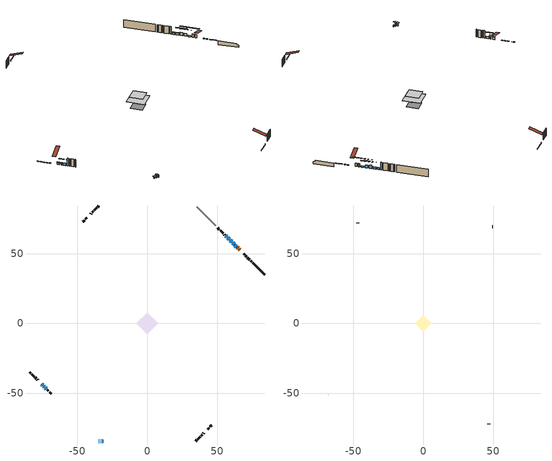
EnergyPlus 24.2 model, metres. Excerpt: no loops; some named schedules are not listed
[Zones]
conditioned space
 floor outside (Floor2 construction): -1.45,0 0,1.45 1.45,0 0,-1.45 z0.77
 floor othersidecoefficients (Floor1 construction): -2.02,0 0,2.02 2.02,0 0,-2.02 z0.77
 floor adiabatic (AdiabaticFloorConstruction): -7.77,0 0,7.77 7.77,0 0,-7.77 z3.21
 floor foundation (Slab1 construction): -5.01,0 0,5.01 5.01,0 0,-5.01 z-1.62
 wall outside (RimJoist1 construction): 34.83,-84.09 35.56,-83.37 / -84.09,-34.83 -83.37,-35.56 / -34.83,84.09 -35.56,83.37 / 74.82,44.11 74.09,44.83 z0.77:1.07
 wall outside (RimJoist2 construction): 36.22,-82.71 37.96,-80.97 / -82.71,-36.22 -80.97,-37.96 / -36.22,82.71 -37.96,80.97 / 73.43,45.49 71.69,47.23 z0.77:1.07
 wall outside (RimJoist4 construction): 38.61,-80.31 39.38,-79.54 / -80.31,-38.61 -79.54,-39.38 / -38.61,80.31 -39.38,79.54 / 71.04,47.89 70.27,48.66 z0.77:1.07
 wall outside (RimJoist5 construction): 40.04,-78.89 40.61,-78.32 / -78.89,-40.04 -78.32,-40.61 / -40.04,78.89 -40.61,78.32 / 69.61,49.32 69.04,49.89 z0.77:1.07
 wall outside (AdiabaticWallConstruction 1): 65.01,53.91 64.49,54.44 z0.77:2.8
 wall outside (AdiabaticWallConstruction): -34.83,-84.09 -34.22,-84.09 z0.77:1.74; -75.53,-43.4 -74.66,-44.26 / -72.97,-45.95 -72.11,-46.82 z0.77:2.12; 63.83,55.09 62.75,56.17 z0.77:1.53; -33.3,-84.09 -32.96,-84.09 z0.77:2.68; -32.04,-84.09 -31.67,-84.09 z0.77:1.99; 62.1,56.83 61.02,57.91 z0.77:2.42; 60.36,58.56 59.28,59.64 z0.77:2.8; -74.01,-44.92 -73.63,-45.3 z0.77:1.81; 58.63,60.3 57.55,61.38 z0.77:1.94; 56.89,62.03 56.28,62.64 z0.77:1.84
 wall outside (Wall1 construction): 43.4,-75.52 43.89,-75.04 / -71.45,-47.47 -70.97,-47.96 / -43.4,75.52 -43.89,75.04 / 55.63,63.3 55.14,63.78 z0.77:5.65
 wall outside (Wall3 construction): 44.54,-74.38 44.59,-74.34 / -70.31,-48.61 -70.27,-48.66 / -44.54,74.38 -44.59,74.34 / 52.02,66.91 51.98,66.95 z0.77:5.65
 wall outside (Wall5 construction): 45.24,-73.68 46.19,-72.74 / -69.61,-49.31 -68.67,-50.26 / -45.24,73.68 -46.19,72.74 / 51.32,67.61 50.37,68.55 z0.77:5.65
 wall foundation (FoundationWall1 construction): 75.47,43.45,-1.62 75.47,43.45,0.77 83.23,35.69,0.77 83.23,35.69,-0.18 84.09,34.83,-0.18 84.09,34.83,-1.62
 wall othersidecoefficients (AdiabaticWallConstruction 1): 66.25,52.68 65.67,53.26 z0.77:2.8
 wall othersidecoefficients (Wall2 construction): 54.48,64.44 52.68,66.25 z0.77:5.65
 wall adiabatic (Wall7 construction): 48.88,70.04 35.49,83.44 z0.77:5.65
 window (WindowConstruction 7): -34.83,-84.09 -34.22,-84.09 z0.77:1.74
 window (WindowConstruction 6): -75.52,-43.4 -74.66,-44.26 z0.77:2.12
 window (WindowConstruction 10): 63.83,55.09 62.75,56.17 z0.77:1.53
 window (WindowConstruction 8): -33.29,-84.09 -32.96,-84.09 z0.77:2.67
 window (WindowConstruction 9): -32.04,-84.09 -31.67,-84.09 z0.77:1.99
 window (WindowConstruction): 62.1,56.83 61.02,57.91 z0.77:2.42
 window (WindowConstruction 1): 60.36,58.56 59.29,59.64 z0.77:2.8
 window (WindowConstruction 2): -74.01,-44.92 -73.63,-45.3 z0.77:1.81
 window (WindowConstruction 3): 58.63,60.3 57.55,61.38 z0.77:1.94
 window (WindowConstruction 4): 56.89,62.03 56.28,62.64 z0.77:1.84
 window (WindowConstruction 5): -72.97,-45.95 -72.11,-46.82 z0.77:2.12
 door inside (Door): 66.25,52.68 65.67,53.26 z0.77:2.8
 door (Door 1): 65.01,53.91 64.49,54.44 z0.77:2.8
 ceiling adiabatic (AdiabaticFloorConstruction): 0,-7.77 7.77,0 0,7.77 -7.77,0 z3.21
attic - vented
 floor to conditioned space (Floor3 construction Reversed): -5.76,0 0,5.76 5.76,0 0,-5.76 z5.65
 wall outside (Wall6 construction): 46.85,-72.08 47.02,-71.9 / -68.01,-50.92 -67.83,-51.1 / -46.85,72.08 -47.02,71.9 / 49.72,69.21 49.54,69.39 z0.77:5.65
 roof outside (Roof1 construction): 42.74,-76.18,5.65 37.14,-70.57,8.29 35.66,-72.05,8.29 41.27,-77.66,5.65; -76.18,-42.74,5.65 -70.57,-37.14,8.29 -72.05,-35.66,8.29 -77.66,-41.27,5.65; -42.74,76.18,5.65 -37.14,70.57,8.29 -35.66,72.05,8.29 -41.27,77.66,5.65; 66.91,52.02,5.65 61.3,46.41,8.29 62.78,44.93,8.29 68.38,50.54,5.65
shading: -33.61,-84.09 -35.44,-84.09 -35.44,-85.61 -33.61,-85.61 z2.35; -74.52,-44.41 -75.67,-43.26 -75.96,-43.55 -74.81,-44.7 z2.32; 59.16,59.76 67.42,51.5 67.72,51.79 59.45,60.06 z6.61; -32.5,-84.09 -33.75,-84.09 -33.75,-85.61 -32.5,-85.61 z3.14; 59.15,59.77 63.96,54.96 64.25,55.25 59.44,60.06 z5.06; 57.42,61.51 62.23,56.7 62.52,56.99 57.71,61.8 z5.44; -73.2,-45.73 -74.44,-44.49 -75.51,-45.56 -74.27,-46.8 z2.42; 57.41,61.52 58.77,60.16 59.06,60.45 57.7,61.81 z2.14; 56.14,62.78 57.04,61.89 57.33,62.18 56.43,63.08 z2.04; -70.24,-48.68 -74.84,-44.09 -75.13,-44.38 -70.53,-48.97 z4.76
[Building]
Building 1: Terrain=Suburbs
[Site:Location]
Ottawa Intl AP_ON: Latitude {deg}=45.32; Longitude {deg}=-75.67; Time Zone {hr}=-5; Elevation {m}=115; Keep Site Location Information=Yes
[Site:GroundTemperature:Shallow]
1.18808, -1.19398, -1.38475, -0.254337, 4.28362, 8.80044, 12.7163, 15.1969, 15.4076, 13.3901, 9.57408, 5.19582
[Site:WaterMainsTemperature]
Calculation Method=Schedule; Temperature Schedule=mains temperature schedule
[Material] Roughness=Rough; Thermal Absorptance=0.9
Name | Thickness {m} | Conductivity {W/m-K} | Density {kg/m3} | Specific Heat {J/kg-K} | Solar Absorptance | Visible Absorptance
asphalt or fiberglass shingles | 0.00635 | 0.162714 | 1121.4 | 1465.45 | 0.4 | 0.4
ceiling loosefill ins | 0.254 | 0.0480833 | 16.02 | 1046.75 | 0.7 | 0.7
ceiling stud and cavity | 0.1397 | 0.574894 | 65.682 | 1177.47 | 0.7 | 0.7
concrete 4.0 in. | 0.1016 | 1.803125 | 2242.8 | 837.4 | 0.7 | 0.7
concrete 8.0 in. | 0.2032 | 1.803125 | 2242.8 | 837.4 | 0.7 | 0.7
door material | 0.04445 | 0.060037 | 512.64 | 1214.23 | 0.7 | 0.7
door material 1 | 0.04445 | 0.053851 | 512.64 | 1214.23 | 0.7 | 0.7
exterior vertical ins | 0.0275914 | 0.029427 | 32.04 | 1214.23 | 0.7 | 0.7
floor covering | 0.0127 | 0.0433444 | 54.468 | 1339.84 | 0.6 | 0.6
floor rigid ins; rim joist rigid ins; wall rigid ins | 0.051816 | 0.029427 | 32.04 | 1214.23 | 0.7 | 0.7
floor rigid ins 1 | 0.103632 | 0.029427 | 32.04 | 1214.23 | 0.7 | 0.7
floor rigid ins 2; wall rigid ins 2 | 0.512978 | 0.029427 | 32.04 | 1214.23 | 0.7 | 0.7
floor stud and cavity | 0.1397 | 0.086059 | 92.3553 | 1139.71 | 0.7 | 0.7
floor stud and cavity 1 | 0.1397 | 1.41178 | 92.3553 | 1139.71 | 0.7 | 0.7
floor stud and cavity 2 | 0.1397 | 1.75129 | 37.0049 | 1207.88 | 0.7 | 0.7
furniture material conditioned space 1 | 0.1524 | 0.115458 | 640.8 | 1214.23 | 0.6 | 0.6
gypsum board | 0.0127 | 0.160291 | 801 | 837.4 | 0.6 | 0.6
gypsum board 1 | 0.0127 | 0.160291 | 801 | 837.4 | 0.7 | 0.7
osb sheathing 0.5 in. | 0.0127 | 0.115458 | 512.64 | 1214.23 | 0.7 | 0.7
osb sheathing 0.75 in. | 0.01905 | 0.115458 | 512.64 | 1214.23 | 0.7 | 0.7
osb sheathing 2.0 in. | 0.0508 | 0.115458 | 512.64 | 1214.23 | 0.7 | 0.7
rim joist stud and cavity | 0.0508 | 0.0363542 | 125.044 | 1163.47 | 0.6 | 0.6
rim joist stud and cavity 1 | 0.0508 | 0.0410629 | 125.044 | 1163.47 | 0.6 | 0.6
rim joist stud and cavity 2 | 0.0508 | 0.0458242 | 125.044 | 1163.47 | 0.6 | 0.6
rim joist stud and cavity 3 | 0.0508 | 0.0420199 | 125.044 | 1163.47 | 0.6 | 0.6
wall rigid ins 1 | 0.051816 | 0.029427 | 32.04 | 1214.23 | 0.4 | 0.4
wall stud and cavity | 0.1397 | 0.339064 | 139.0536 | 1170.24 | 0.7 | 0.7
wall stud and cavity 1 | 0.1397 | 0.284839 | 139.0536 | 1170.24 | 0.7 | 0.7
wall stud and cavity 2 | 0.1397 | 0.390845 | 139.0536 | 1170.24 | 0.7 | 0.7
wall stud and cavity 3 | 0.1397 | 0.241155 | 139.0536 | 1170.24 | 0.7 | 0.7
wall stud and cavity 4 | 0.0889 | 6.1454 | 50.32683 | 1063.81 | 0.6 | 0.6
wall stud and cavity 5 | 0.1397 | 0.188211 | 139.0536 | 1170.24 | 0.7 | 0.7
wall stud and cavity 6 | 0.0889 | 0.380278 | 52.3479 | 1209.89 | 0.7 | 0.7
wall stud and cavity 7 | 0.0889 | 0.391764 | 83.0341 | 1211.67 | 0.7 | 0.7
wood siding | 0.0254 | 0.102417 | 544.68 | 1172.36 | 0.4 | 0.4
wood siding 1 | 0.00254 | 0.102417 | 544.68 | 1172.36 | 0.4 | 0.4
wood siding 2; wood siding 3; wood siding 4 | 0.0254 | 0.102417 | 544.68 | 1172.36 | 0.7 | 0.7
[WindowMaterial:SimpleGlazingSystem]
Name | U-Factor {W/m2-K} | Solar Heat Gain Coefficient
WindowMaterial | 2.89748 | 0.69
WindowMaterial 1 | 2.98606 | 0.58
WindowMaterial 2 | 2.986628 | 0.6
WindowMaterial 3 | 2.912814 | 0.67
WindowMaterial 4 | 2.94631 | 0.64
WindowMaterial 5 | 2.91622 | 0.67
WindowMaterial 6 | 2.97584 | 0.61
WindowMaterial 7 | 3.04568 | 0.56
WindowMaterial 8 | 3.02581 | 0.56
WindowMaterial 9 | 2.941204 | 0.65
[Construction]
AdiabaticFloorConstruction: floor stud and cavity 2, floor rigid ins 2, osb sheathing 0.75 in., floor covering
AdiabaticWallConstruction: wood siding 3, wall rigid ins 2, wall stud and cavity 6, gypsum board
AdiabaticWallConstruction 1: wood siding 4, wall rigid ins 2, wall stud and cavity 6, gypsum board
Door: door material
Door 1: door material 1
Floor1 construction: floor stud and cavity, floor rigid ins, osb sheathing 0.75 in., floor covering
Floor2 construction: floor stud and cavity 1, floor rigid ins 1, osb sheathing 0.75 in., floor covering
Floor3 construction Reversed: gypsum board, ceiling stud and cavity, ceiling loosefill ins
FoundationWall1 construction: concrete 8.0 in., gypsum board 1
furniture construction conditioned space 1: furniture material conditioned space 1
PartitionWallConstruction: gypsum board, wall stud and cavity 7, gypsum board
RimJoist1 construction: wood siding 2, rim joist rigid ins, osb sheathing 2.0 in., rim joist stud and cavity
RimJoist2 construction: wood siding 2, rim joist rigid ins, osb sheathing 2.0 in., rim joist stud and cavity 1
RimJoist4 construction: wood siding 2, rim joist rigid ins, osb sheathing 2.0 in., rim joist stud and cavity 2
RimJoist5 construction: wood siding 2, rim joist rigid ins, osb sheathing 2.0 in., rim joist stud and cavity 3
Roof1 construction: asphalt or fiberglass shingles
Slab1 construction: concrete 4.0 in.
Wall1 construction: wood siding, wall rigid ins, osb sheathing 0.5 in., wall stud and cavity, gypsum board
Wall2 construction: wall rigid ins 1, osb sheathing 0.5 in., wall stud and cavity 1, gypsum board
Wall3 construction: wood siding, wall rigid ins, osb sheathing 0.5 in., wall stud and cavity 2, gypsum board
Wall5 construction: wood siding, wall rigid ins, osb sheathing 0.5 in., wall stud and cavity 3, gypsum board
Wall6 construction: wood siding 1, wall stud and cavity 4
Wall7 construction: wall rigid ins 1, osb sheathing 0.5 in., wall stud and cavity 5, gypsum board
WindowConstruction: WindowMaterial
WindowConstruction 1: WindowMaterial 1
WindowConstruction 10: WindowMaterial 9
WindowConstruction 2: WindowMaterial 2
WindowConstruction 3: WindowMaterial 3
WindowConstruction 4: WindowMaterial 4
WindowConstruction 5; WindowConstruction 6: WindowMaterial 5
WindowConstruction 7: WindowMaterial 6
WindowConstruction 8: WindowMaterial 7
WindowConstruction 9: WindowMaterial 8
[Zone] Multiplier=1; Part of Total Floor Area=Yes
Name | Volume {m3}
attic - vented | 28.4524
conditioned space | 438.4
[Space]
Name | Zone | Volume {m3}
attic - vented 1 | attic - vented | 28.4524
conditioned space 1 | conditioned space | 438.4
[ZoneInfiltration:EffectiveLeakageArea]
infil attic - vented 1: Zone or Space=attic - vented 1; Schedule=Always On Discrete; Effective Air Leakage Area {cm2}=2791.58; Stack Coefficient=0.000522955; Wind Coefficient=1.54509e-05
[ZoneMixing]
whole house fan mix: Zone or Space=attic - vented; Schedule=Always On Continuous; Design Flow Rate Calculation Method=Flow/Zone; Design Flow Rate {m3/s}=0; Source Zone or Space=conditioned space
[SurfaceProperty:OtherSideCoefficients]
other non-freezing space: Combined Convective/Radiative Film Coefficient {W/m2-K}=8.35; Constant Temperature Coefficient=1; External Dry-Bulb Temperature Coefficient=0; Ground Temperature Coefficient=0; Wind Speed Coefficient=0; Zone Air Temperature Coefficient=0; Constant Temperature Schedule=other non-freezing space; Previous Other Side Temperature Coefficient=0
[SurfaceProperty:ExposedFoundationPerimeter]
Slab1: Exposed Perimeter Calculation Method=TotalExposedPerimeter; Total Exposed Perimeter {m}=12.189
[InternalMass] Zone or ZoneList=conditioned space; Space or SpaceList=conditioned space 1
Name | Construction | Surface Area {m2}
furniture mass conditioned space 1 | furniture construction conditioned space 1 | 73.3238
partition wall mass | PartitionWallConstruction | 183.309
[Lights]
interior lighting: Zone or ZoneList or Space or SpaceList=conditioned space 1; Schedule=interior lighting schedule; Design Level Calculation Method=LightingLevel; Lighting Level {W}=343.2; Return Air Fraction=0; Fraction Radiant=0.6; Fraction Visible=0.2; Fraction Replaceable=1
[People]
occupants: Zone or ZoneList or Space or SpaceList=conditioned space 1; Number of People Schedule=occupants schedule; Number of People Calculation Method=People; Number of People=3; Fraction Radiant=0.314171; Sensible Heat Fraction=0.56303; Activity Level Schedule=occupants activity schedule; Carbon Dioxide Generation Rate {m3/s-W}=0; Enable ASHRAE 55 Comfort Warnings=No; Mean Radiant Temperature Calculation Type=EnclosureAveraged
[ElectricEquipment] Zone or ZoneList or Space or SpaceList=conditioned space 1; Design Level Calculation Method=EquipmentLevel
Name | Schedule | Design Level {W} | Fraction Latent | Fraction Radiant | Fraction Lost
clothes dryer | clothes dryer schedule | 140.772 | 0.015 | 0.081 | 0.85
clothes washer | clothes washer schedule | 32.1985 | 0.03 | 0.162 | 0.7
cooking range | cooking range schedule | 208.969 | 0.08 | 0.432 | 0.2
dishwasher | dishwasher schedule | 66.8632 | 0.3 | 0.18 | 0.4
fridge | fridge schedule | 72.9452 | 0 | 0.6 | 0
mech vent bath fan 0 | mech vent bath fan 0 schedule | 43 | 0 | 0 | 1
mech vent bath fan 1 | mech vent bath fan 1 schedule | 43 | 0 | 0 | 1
mech vent house fan | mech vent house fan schedule | 0 | 0 | 0 | 1
mech vent house fan cfis | mech vent house fan cfis schedule | 0 | 0 | 0 | 0
mech vent range fan 0 | mech vent range fan 0 schedule | 43 | 0 | 0 | 1
misc plug loads | misc plug loads schedule | 494.7 | 0.045 | 0.513 | 0.1
whole house fan | Always On Discrete | 0 | 0 | 0 | 1
[OtherEquipment] Zone or ZoneList or Space or SpaceList=conditioned space 1; Design Level Calculation Method=EquipmentLevel
Name | Fuel Type | Schedule | Design Level {W} | Fraction Latent | Fraction Radiant | Fraction Lost
clothes dryer 1 | Electricity | clothes dryer schedule | 0 | 0.015 | 0.081 | 0.85
cooking range 1 | Electricity | cooking range schedule | 0 | 0.08 | 0.432 | 0.2
general water use latent | None | general water use schedule | 59.3978 | 1 | 0 | 0
general water use sensible | None | general water use schedule | -58.539 | 0 | 0.6 | 0
mech vent house fan latent load | None | Always On Discrete | 0 | 1 | 0 | 0
mech vent house fan sensible load | None | Always On Discrete | 0 | 0 | 0 | 0
water heater energy adjustment1 | NaturalGas | Always On Discrete | 0.01 | 0 | 0 | 1
[ZoneInfiltration:DesignFlowRate] Zone or ZoneList or Space or SpaceList=conditioned space 1; Schedule=Always On Discrete; Design Flow Rate Calculation Method=Flow/Zone; Design Flow Rate {m3/s}=0
infil flow; natural vent flow; whole house fan flow
[Foundation:Kiva]
Foundation Kiva 1: Initial Indoor Air Temperature {C}=18; Wall Height Above Grade {m}=0.769986; Wall Depth Below Slab {m}=0.2032; Custom Block Material Name 1=exterior vertical ins; Custom Block Depth 1 {m}=2.39; Custom Block X Position 1 {m}=0.2159; Custom Block Z Position 1 {m}=0
[Foundation:Kiva:Settings]
Soil Conductivity {W/m-K}=0.849921; Soil Density {kg/m3}=1842.3; Soil Specific Heat {J/kg-K}=418.7; Ground Solar Absorptivity=0.9; Ground Thermal Absorptivity=0.9; Ground Surface Roughness {m}=0.03; Far-Field Width {m}=40; Deep-Ground Boundary Condition=ZeroFlux; Deep-Ground Depth {m}=40; Minimum Cell Dimension {m}=0.2; Maximum Cell Growth Coefficient=3; Simulation Timestep=Timestep
[Exterior:Lights]
exterior lighting: Schedule=exterior lighting schedule; Design Level {W}=75.6
[Schedule:Constant]
Name | Hourly Value
Always On Continuous; mech vent house fan schedule; mech vent house fan cfis schedule; Always On Discrete | 1
other non-freezing space; fridge schedule | 0
occupants activity schedule | 117.228
[Schedule:Week:Daily]
interior lighting schedule Week Rule - Jan1-Jan27: interior lighting schedule day, interior lighting schedule day, interior lighting schedule day, interior lighting schedule day, interior lighting schedule day, interior lighting schedule day, interior lighting schedule day, interior lighting schedule default day, interior lighting schedule default day, interior lighting schedule default day, interior lighting schedule default day, interior lighting schedule default day
interior lighting schedule Week Rule - Jan28-Feb3: interior lighting schedule day, interior lighting schedule day, interior lighting schedule day, interior lighting schedule day, interior lighting schedule day 1, interior lighting schedule day 1, interior lighting schedule day 1, interior lighting schedule default day, interior lighting schedule default day, interior lighting schedule default day, interior lighting schedule default day, interior lighting schedule default day
interior lighting schedule Week Rule - Feb4-Feb24: interior lighting schedule day 1, interior lighting schedule day 1, interior lighting schedule day 1, interior lighting schedule day 1, interior lighting schedule day 1, interior lighting schedule day 1, interior lighting schedule day 1, interior lighting schedule default day, interior lighting schedule default day, interior lighting schedule default day, interior lighting schedule default day, interior lighting schedule default day
interior lighting schedule Week Rule - Feb25-Mar3: interior lighting schedule day 1, interior lighting schedule day 1, interior lighting schedule day 1, interior lighting schedule day 1, interior lighting schedule day 2, interior lighting schedule day 2, interior lighting schedule day 2, interior lighting schedule default day, interior lighting schedule default day, interior lighting schedule default day, interior lighting schedule default day, interior lighting schedule default day
interior lighting schedule Week Rule - Mar4-Mar31: interior lighting schedule day 2, interior lighting schedule day 2, interior lighting schedule day 2, interior lighting schedule day 2, interior lighting schedule day 2, interior lighting schedule day 2, interior lighting schedule day 2, interior lighting schedule default day, interior lighting schedule default day, interior lighting schedule default day, interior lighting schedule default day, interior lighting schedule default day
interior lighting schedule Week Rule - Apr1-Apr28: interior lighting schedule day 3, interior lighting schedule day 3, interior lighting schedule day 3, interior lighting schedule day 3, interior lighting schedule day 3, interior lighting schedule day 3, interior lighting schedule day 3, interior lighting schedule default day, interior lighting schedule default day, interior lighting schedule default day, interior lighting schedule default day, interior lighting schedule default day
interior lighting schedule Week Rule - Apr29-May5: interior lighting schedule day 3, interior lighting schedule day 3, interior lighting schedule day 4, interior lighting schedule day 4, interior lighting schedule day 4, interior lighting schedule day 4, interior lighting schedule day 4, interior lighting schedule default day, interior lighting schedule default day, interior lighting schedule default day, interior lighting schedule default day, interior lighting schedule default day
interior lighting schedule Week Rule - May6-May26: interior lighting schedule day 4, interior lighting schedule day 4, interior lighting schedule day 4, interior lighting schedule day 4, interior lighting schedule day 4, interior lighting schedule day 4, interior lighting schedule day 4, interior lighting schedule default day, interior lighting schedule default day, interior lighting schedule default day, interior lighting schedule default day, interior lighting schedule default day
interior lighting schedule Week Rule - May27-Jun2: interior lighting schedule day 4, interior lighting schedule day 4, interior lighting schedule day 4, interior lighting schedule day 4, interior lighting schedule day 4, interior lighting schedule day 5, interior lighting schedule day 5, interior lighting schedule default day, interior lighting schedule default day, interior lighting schedule default day, interior lighting schedule default day, interior lighting schedule default day
interior lighting schedule Week Rule - Jun3-Jun30: interior lighting schedule day 5, interior lighting schedule day 5, interior lighting schedule day 5, interior lighting schedule day 5, interior lighting schedule day 5, interior lighting schedule day 5, interior lighting schedule day 5, interior lighting schedule default day, interior lighting schedule default day, interior lighting schedule default day, interior lighting schedule default day, interior lighting schedule default day
interior lighting schedule Week Rule - Jul1-Jul28: interior lighting schedule day 6, interior lighting schedule day 6, interior lighting schedule day 6, interior lighting schedule day 6, interior lighting schedule day 6, interior lighting schedule day 6, interior lighting schedule day 6, interior lighting schedule default day, interior lighting schedule default day, interior lighting schedule default day, interior lighting schedule default day, interior lighting schedule default day
interior lighting schedule Week Rule - Jul29-Aug4: interior lighting schedule day 6, interior lighting schedule day 6, interior lighting schedule day 6, interior lighting schedule day 7, interior lighting schedule day 7, interior lighting schedule day 7, interior lighting schedule day 7, interior lighting schedule default day, interior lighting schedule default day, interior lighting schedule default day, interior lighting schedule default day, interior lighting schedule default day
interior lighting schedule Week Rule - Aug5-Aug25: interior lighting schedule day 7, interior lighting schedule day 7, interior lighting schedule day 7, interior lighting schedule day 7, interior lighting schedule day 7, interior lighting schedule day 7, interior lighting schedule day 7, interior lighting schedule default day, interior lighting schedule default day, interior lighting schedule default day, interior lighting schedule default day, interior lighting schedule default day
interior lighting schedule Week Rule - Aug26-Sep1: interior lighting schedule day 7, interior lighting schedule day 7, interior lighting schedule day 7, interior lighting schedule day 7, interior lighting schedule day 7, interior lighting schedule day 7, interior lighting schedule day 8, interior lighting schedule default day, interior lighting schedule default day, interior lighting schedule default day, interior lighting schedule default day, interior lighting schedule default day
interior lighting schedule Week Rule - Sep2-Sep29: interior lighting schedule day 8, interior lighting schedule day 8, interior lighting schedule day 8, interior lighting schedule day 8, interior lighting schedule day 8, interior lighting schedule day 8, interior lighting schedule day 8, interior lighting schedule default day, interior lighting schedule default day, interior lighting schedule default day, interior lighting schedule default day, interior lighting schedule default day
interior lighting schedule Week Rule - Sep30-Oct6: interior lighting schedule day 8, interior lighting schedule day 9, interior lighting schedule day 9, interior lighting schedule day 9, interior lighting schedule day 9, interior lighting schedule day 9, interior lighting schedule day 9, interior lighting schedule default day, interior lighting schedule default day, interior lighting schedule default day, interior lighting schedule default day, interior lighting schedule default day
interior lighting schedule Week Rule - Oct7-Oct27: interior lighting schedule day 9, interior lighting schedule day 9, interior lighting schedule day 9, interior lighting schedule day 9, interior lighting schedule day 9, interior lighting schedule day 9, interior lighting schedule day 9, interior lighting schedule default day, interior lighting schedule default day, interior lighting schedule default day, interior lighting schedule default day, interior lighting schedule default day
interior lighting schedule Week Rule - Oct28-Nov3: interior lighting schedule day 9, interior lighting schedule day 9, interior lighting schedule day 9, interior lighting schedule day 9, interior lighting schedule day 10, interior lighting schedule day 10, interior lighting schedule day 10, interior lighting schedule default day, interior lighting schedule default day, interior lighting schedule default day, interior lighting schedule default day, interior lighting schedule default day
interior lighting schedule Week Rule - Nov4-Nov24: interior lighting schedule day 10, interior lighting schedule day 10, interior lighting schedule day 10, interior lighting schedule day 10, interior lighting schedule day 10, interior lighting schedule day 10, interior lighting schedule day 10, interior lighting schedule default day, interior lighting schedule default day, interior lighting schedule default day, interior lighting schedule default day, interior lighting schedule default day
interior lighting schedule Week Rule - Nov25-Dec1: interior lighting schedule day 10, interior lighting schedule day 10, interior lighting schedule day 10, interior lighting schedule day 10, interior lighting schedule day 10, interior lighting schedule day 10, interior lighting schedule day 11, interior lighting schedule default day, interior lighting schedule default day, interior lighting schedule default day, interior lighting schedule default day, interior lighting schedule default day
interior lighting schedule Week Rule - Dec2-Dec31: interior lighting schedule day 11, interior lighting schedule day 11, interior lighting schedule day 11, interior lighting schedule day 11, interior lighting schedule day 11, interior lighting schedule day 11, interior lighting schedule day 11, interior lighting schedule default day, interior lighting schedule default day, interior lighting schedule default day, interior lighting schedule default day, interior lighting schedule default day
occupants schedule Week Rule - Jan1-Dec31: occupants schedule day, occupants schedule day, occupants schedule day, occupants schedule day, occupants schedule day, occupants schedule day, occupants schedule day, occupants schedule default day, occupants schedule default day, occupants schedule default day, occupants schedule default day, occupants schedule default day
clothes dryer schedule Week Rule - Jan1-Dec31: clothes dryer schedule day, clothes dryer schedule day, clothes dryer schedule day, clothes dryer schedule day, clothes dryer schedule day, clothes dryer schedule day, clothes dryer schedule day, clothes dryer schedule default day, clothes dryer schedule default day, clothes dryer schedule default day, clothes dryer schedule default day, clothes dryer schedule default day
clothes washer schedule Week Rule - Jan1-Dec31: clothes washer schedule day, clothes washer schedule day, clothes washer schedule day, clothes washer schedule day, clothes washer schedule day, clothes washer schedule day, clothes washer schedule day, clothes washer schedule default day, clothes washer schedule default day, clothes washer schedule default day, clothes washer schedule default day, clothes washer schedule default day
cooking range schedule Week Rule - Jan1-Dec31: cooking range schedule day, cooking range schedule day, cooking range schedule day, cooking range schedule day, cooking range schedule day, cooking range schedule day, cooking range schedule day, cooking range schedule default day, cooking range schedule default day, cooking range schedule default day, cooking range schedule default day, cooking range schedule default day
dishwasher schedule Week Rule - Jan1-Dec31: dishwasher schedule day, dishwasher schedule day, dishwasher schedule day, dishwasher schedule day, dishwasher schedule day, dishwasher schedule day, dishwasher schedule day, dishwasher schedule default day, dishwasher schedule default day, dishwasher schedule default day, dishwasher schedule default day, dishwasher schedule default day
mech vent bath fan 0 schedule Week Rule - Jan1-Dec31: mech vent bath fan 0 schedule day, mech vent bath fan 0 schedule day, mech vent bath fan 0 schedule day, mech vent bath fan 0 schedule day, mech vent bath fan 0 schedule day, mech vent bath fan 0 schedule day, mech vent bath fan 0 schedule day, mech vent bath fan 0 schedule default day, mech vent bath fan 0 schedule default day, mech vent bath fan 0 schedule default day, mech vent bath fan 0 schedule default day, mech vent bath fan 0 schedule default day
mech vent bath fan 1 schedule Week Rule - Jan1-Dec31: mech vent bath fan 1 schedule day, mech vent bath fan 1 schedule day, mech vent bath fan 1 schedule day, mech vent bath fan 1 schedule day, mech vent bath fan 1 schedule day, mech vent bath fan 1 schedule day, mech vent bath fan 1 schedule day, mech vent bath fan 1 schedule default day, mech vent bath fan 1 schedule default day, mech vent bath fan 1 schedule default day, mech vent bath fan 1 schedule default day, mech vent bath fan 1 schedule default day
mech vent range fan 0 schedule Week Rule - Jan1-Dec31: mech vent range fan 0 schedule day, mech vent range fan 0 schedule day, mech vent range fan 0 schedule day, mech vent range fan 0 schedule day, mech vent range fan 0 schedule day, mech vent range fan 0 schedule day, mech vent range fan 0 schedule day, mech vent range fan 0 schedule default day, mech vent range fan 0 schedule default day, mech vent range fan 0 schedule default day, mech vent range fan 0 schedule default day, mech vent range fan 0 schedule default day
misc plug loads schedule Week Rule - Jan1-Dec31: misc plug loads schedule day, misc plug loads schedule day, misc plug loads schedule day, misc plug loads schedule day, misc plug loads schedule day, misc plug loads schedule day, misc plug loads schedule day, misc plug loads schedule default day, misc plug loads schedule default day, misc plug loads schedule default day, misc plug loads schedule default day, misc plug loads schedule default day
general water use schedule Week Rule - Jan1-Dec31: general water use schedule day, general water use schedule day, general water use schedule day, general water use schedule day, general water use schedule day, general water use schedule day, general water use schedule day, general water use schedule default day, general water use schedule default day, general water use schedule default day, general water use schedule default day, general water use schedule default day
exterior lighting schedule Week Rule - Jan1-Jan27: exterior lighting schedule day, exterior lighting schedule day, exterior lighting schedule day, exterior lighting schedule day, exterior lighting schedule day, exterior lighting schedule day, exterior lighting schedule day, exterior lighting schedule default day, exterior lighting schedule default day, exterior lighting schedule default day, exterior lighting schedule default day, exterior lighting schedule default day
exterior lighting schedule Week Rule - Jan28-Feb3: exterior lighting schedule day, exterior lighting schedule day, exterior lighting schedule day, exterior lighting schedule day, exterior lighting schedule day 1, exterior lighting schedule day 1, exterior lighting schedule day 1, exterior lighting schedule default day, exterior lighting schedule default day, exterior lighting schedule default day, exterior lighting schedule default day, exterior lighting schedule default day
exterior lighting schedule Week Rule - Feb4-Feb24: exterior lighting schedule day 1, exterior lighting schedule day 1, exterior lighting schedule day 1, exterior lighting schedule day 1, exterior lighting schedule day 1, exterior lighting schedule day 1, exterior lighting schedule day 1, exterior lighting schedule default day, exterior lighting schedule default day, exterior lighting schedule default day, exterior lighting schedule default day, exterior lighting schedule default day
exterior lighting schedule Week Rule - Feb25-Mar3: exterior lighting schedule day 1, exterior lighting schedule day 1, exterior lighting schedule day 1, exterior lighting schedule day 1, exterior lighting schedule day 2, exterior lighting schedule day 2, exterior lighting schedule day 2, exterior lighting schedule default day, exterior lighting schedule default day, exterior lighting schedule default day, exterior lighting schedule default day, exterior lighting schedule default day
exterior lighting schedule Week Rule - Mar4-Mar31: exterior lighting schedule day 2, exterior lighting schedule day 2, exterior lighting schedule day 2, exterior lighting schedule day 2, exterior lighting schedule day 2, exterior lighting schedule day 2, exterior lighting schedule day 2, exterior lighting schedule default day, exterior lighting schedule default day, exterior lighting schedule default day, exterior lighting schedule default day, exterior lighting schedule default day
exterior lighting schedule Week Rule - Apr1-Apr28: exterior lighting schedule day 3, exterior lighting schedule day 3, exterior lighting schedule day 3, exterior lighting schedule day 3, exterior lighting schedule day 3, exterior lighting schedule day 3, exterior lighting schedule day 3, exterior lighting schedule default day, exterior lighting schedule default day, exterior lighting schedule default day, exterior lighting schedule default day, exterior lighting schedule default day
exterior lighting schedule Week Rule - Apr29-May5: exterior lighting schedule day 3, exterior lighting schedule day 3, exterior lighting schedule day 4, exterior lighting schedule day 4, exterior lighting schedule day 4, exterior lighting schedule day 4, exterior lighting schedule day 4, exterior lighting schedule default day, exterior lighting schedule default day, exterior lighting schedule default day, exterior lighting schedule default day, exterior lighting schedule default day
exterior lighting schedule Week Rule - May6-May26: exterior lighting schedule day 4, exterior lighting schedule day 4, exterior lighting schedule day 4, exterior lighting schedule day 4, exterior lighting schedule day 4, exterior lighting schedule day 4, exterior lighting schedule day 4, exterior lighting schedule default day, exterior lighting schedule default day, exterior lighting schedule default day, exterior lighting schedule default day, exterior lighting schedule default day
exterior lighting schedule Week Rule - May27-Jun2: exterior lighting schedule day 4, exterior lighting schedule day 4, exterior lighting schedule day 4, exterior lighting schedule day 4, exterior lighting schedule day 4, exterior lighting schedule day 5, exterior lighting schedule day 5, exterior lighting schedule default day, exterior lighting schedule default day, exterior lighting schedule default day, exterior lighting schedule default day, exterior lighting schedule default day
[Schedule:Year]
interior lighting schedule: interior lighting schedule Week Rule - Jan1-Jan27, 1, 1, 1, 27, interior lighting schedule Week Rule - Jan28-Feb3, 1, 28, 2, 3, interior lighting schedule Week Rule - Feb4-Feb24, 2, 4, 2, 24, interior lighting schedule Week Rule - Feb25-Mar3, 2, 25, 3, 3, interior lighting schedule Week Rule - Mar4-Mar31, 3, 4, 3, 31, interior lighting schedule Week Rule - Apr1-Apr28, 4, 1, 4, 28, interior lighting schedule Week Rule - Apr29-May5, 4, 29, 5, 5, interior lighting schedule Week Rule - May6-May26, 5, 6, 5, 26, interior lighting schedule Week Rule - May27-Jun2, 5, 27, 6, 2, interior lighting schedule Week Rule - Jun3-Jun30, 6, 3, 6, 30, interior lighting schedule Week Rule - Jul1-Jul28, 7, 1, 7, 28, interior lighting schedule Week Rule - Jul29-Aug4, 7, 29, 8, 4, interior lighting schedule Week Rule - Aug5-Aug25, 8, 5, 8, 25, interior lighting schedule Week Rule - Aug26-Sep1, 8, 26, 9, 1, interior lighting schedule Week Rule - Sep2-Sep29, 9, 2, 9, 29, interior lighting schedule Week Rule - Sep30-Oct6, 9, 30, 10, 6, interior lighting schedule Week Rule - Oct7-Oct27, 10, 7, 10, 27, interior lighting schedule Week Rule - Oct28-Nov3, 10, 28, 11, 3, interior lighting schedule Week Rule - Nov4-Nov24, 11, 4, 11, 24, interior lighting schedule Week Rule - Nov25-Dec1, 11, 25, 12, 1, interior lighting schedule Week Rule - Dec2-Dec31, 12, 2, 12, 31
occupants schedule: occupants schedule Week Rule - Jan1-Dec31, 1, 1, 12, 31
clothes dryer schedule: clothes dryer schedule Week Rule - Jan1-Dec31, 1, 1, 12, 31
clothes washer schedule: clothes washer schedule Week Rule - Jan1-Dec31, 1, 1, 12, 31
cooking range schedule: cooking range schedule Week Rule - Jan1-Dec31, 1, 1, 12, 31
dishwasher schedule: dishwasher schedule Week Rule - Jan1-Dec31, 1, 1, 12, 31
mech vent bath fan 0 schedule: mech vent bath fan 0 schedule Week Rule - Jan1-Dec31, 1, 1, 12, 31
mech vent bath fan 1 schedule: mech vent bath fan 1 schedule Week Rule - Jan1-Dec31, 1, 1, 12, 31
mech vent range fan 0 schedule: mech vent range fan 0 schedule Week Rule - Jan1-Dec31, 1, 1, 12, 31
misc plug loads schedule: misc plug loads schedule Week Rule - Jan1-Dec31, 1, 1, 12, 31
general water use schedule: general water use schedule Week Rule - Jan1-Dec31, 1, 1, 12, 31
exterior lighting schedule: exterior lighting schedule Week Rule - Jan1-Jan27, 1, 1, 1, 27, exterior lighting schedule Week Rule - Jan28-Feb3, 1, 28, 2, 3, exterior lighting schedule Week Rule - Feb4-Feb24, 2, 4, 2, 24, exterior lighting schedule Week Rule - Feb25-Mar3, 2, 25, 3, 3, exterior lighting schedule Week Rule - Mar4-Mar31, 3, 4, 3, 31, exterior lighting schedule Week Rule - Apr1-Apr28, 4, 1, 4, 28, exterior lighting schedule Week Rule - Apr29-May5, 4, 29, 5, 5, exterior lighting schedule Week Rule - May6-May26, 5, 6, 5, 26, exterior lighting schedule Week Rule - May27-Jun2, 5, 27, 6, 2, exterior lighting schedule Week Rule - Jun3-Jun30, 6, 3, 6, 30, exterior lighting schedule Week Rule - Jul1-Jul28, 7, 1, 7, 28, exterior lighting schedule Week Rule - Jul29-Aug4, 7, 29, 8, 4, exterior lighting schedule Week Rule - Aug5-Aug25, 8, 5, 8, 25, exterior lighting schedule Week Rule - Aug26-Sep1, 8, 26, 9, 1, exterior lighting schedule Week Rule - Sep2-Sep29, 9, 2, 9, 29, exterior lighting schedule Week Rule - Sep30-Oct6, 9, 30, 10, 6, exterior lighting schedule Week Rule - Oct7-Oct27, 10, 7, 10, 27, exterior lighting schedule Week Rule - Oct28-Nov3, 10, 28, 11, 3, exterior lighting schedule Week Rule - Nov4-Nov24, 11, 4, 11, 24, exterior lighting schedule Week Rule - Nov25-Dec1, 11, 25, 12, 1, exterior lighting schedule Week Rule - Dec2-Dec31, 12, 2, 12, 31
[Schedule:Compact]
mains temperature schedule: Through: 01/01, For: AllDays, Until: 24:00, 5.98056, Through: 01/02, For: AllDays, Until: 24:00, 5.90111, Through: 01/03, For: AllDays, Until: 24:00, 5.82222, Through: 01/04, For: AllDays, Until: 24:00, 5.74556, Through: 01/05, For: AllDays, Until: 24:00, 5.66944, Through: 01/06, For: AllDays, Until: 24:00, 5.595, Through: 01/07, For: AllDays, Until: 24:00, 5.52222, Through: 01/08, For: AllDays, Until: 24:00, 5.45, Through: 01/09, For: AllDays, Until: 24:00, 5.38, Through: 01/10, For: AllDays, Until: 24:00, 5.31111, Through: 01/11, For: AllDays, Until: 24:00, 5.24333, Through: 01/12, For: AllDays, Until: 24:00, 5.17778, Through: 01/13, For: AllDays, Until: 24:00, 5.11333, Through: 01/14, For: AllDays, Until: 24:00, 5.05, Through: 01/15, For: AllDays, Until: 24:00, 4.98833, Through: 01/16, For: AllDays, Until: 24:00, 4.92889, Through: 01/17, For: AllDays, Until: 24:00, 4.87, Through: 01/18, For: AllDays, Until: 24:00, 4.81333, Through: 01/19, For: AllDays, Until: 24:00, 4.75833, Through: 01/20, For: AllDays, Until: 24:00, 4.70444, Through: 01/21, For: AllDays, Until: 24:00, 4.65278, Through: 01/22, For: AllDays, Until: 24:00, 4.60222, Through: 01/23, For: AllDays, Until: 24:00, 4.55333, Through: 01/24, For: AllDays, Until: 24:00, 4.50667, Through: 01/25, For: AllDays, Until: 24:00, 4.46111, Through: 01/26, For: AllDays, Until: 24:00, 4.41722, Through: 01/27, For: AllDays, Until: 24:00, 4.37556, Through: 01/28, For: AllDays, Until: 24:00, 4.335, Through: 01/29, For: AllDays, Until: 24:00, 4.29667, Through: 01/30, For: AllDays, Until: 24:00, 4.26, Through: 01/31, For: AllDays, Until: 24:00, 4.225, Through: 02/01, For: AllDays, Until: 24:00, 4.19167, Through: 02/02, For: AllDays, Until: 24:00, 4.16, Through: 02/03, For: AllDays, Until: 24:00, 4.13056, Through: 02/04, For: AllDays, Until: 24:00, 4.10278, Through: 02/05, For: AllDays, Until: 24:00, 4.07667, Through: 02/06, For: AllDays, Until: 24:00, 4.05222, Through: 02/07, For: AllDays, Until: 24:00, 4.03, Through: 02/08, For: AllDays, Until: 24:00, 4.00889, Through: 02/09, For: AllDays, Until: 24:00, 3.99056, Through: 02/10, For: AllDays, Until: 24:00, 3.97333, Through: 02/11, For: AllDays, Until: 24:00, 3.95833, Through: 02/12, For: AllDays, Until: 24:00, 3.945, Through: 02/13, For: AllDays, Until: 24:00, 3.93333, Through: 02/14, For: AllDays, Until: 24:00, 3.92389, Through: 02/15, For: AllDays, Until: 24:00, 3.91611, Through: 02/16, For: AllDays, Until: 24:00, 3.91, Through: 02/17, For: AllDays, Until: 24:00, 3.90611, Through: 02/18, For: AllDays, Until: 24:00, 3.90389, Through: 02/19, For: AllDays, Until: 24:00, 3.90389, Through: 02/20, For: AllDays, Until: 24:00, 3.905, Through: 02/21, For: AllDays, Until: 24:00, 3.90889, Through: 02/22, For: AllDays, Until: 24:00, 3.91389, Through: 02/23, For: AllDays, Until: 24:00, 3.92111, Through: 02/24, For: AllDays, Until: 24:00, 3.93, Through: 02/25, For: AllDays, Until: 24:00, 3.94056, Through: 02/26, For: AllDays, Until: 24:00, 3.95333, Through: 02/27, For: AllDays, Until: 24:00, 3.96778, Through: 02/28, For: AllDays, Until: 24:00, 3.98444, Through: 03/01, For: AllDays, Until: 24:00, 4.00278, Through: 03/02, For: AllDays, Until: 24:00, 4.02278, Through: 03/03, For: AllDays, Until: 24:00, 4.04444, Through: 03/04, For: AllDays, Until: 24:00, 4.06833, Through: 03/05, For: AllDays, Until: 24:00, 4.09389, Through: 03/06, For: AllDays, Until: 24:00, 4.12111, Through: 03/07, For: AllDays, Until: 24:00, 4.15, Through: 03/08, For: AllDays, Until: 24:00, 4.18111, Through: 03/09, For: AllDays, Until: 24:00, 4.21333, Through: 03/10, For: AllDays, Until: 24:00, 4.24778, Through: 03/11, For: AllDays, Until: 24:00, 4.28389, Through: 03/12, For: AllDays, Until: 24:00, 4.32222, Through: 03/13, For: AllDays, Until: 24:00, 4.36167, Through: 03/14, For: AllDays, Until: 24:00, 4.40333, Through: 03/15, For: AllDays, Until: 24:00, 4.44611, Through: 03/16, For: AllDays, Until: 24:00, 4.49111, Through: 03/17, For: AllDays, Until: 24:00, 4.53722, Through: 03/18, For: AllDays, Until: 24:00, 4.58556, Through: 03/19, For: AllDays, Until: 24:00, 4.63556, Through: 03/20, For: AllDays, Until: 24:00, 4.68667, Through: 03/21, For: AllDays, Until: 24:00, 4.74, Through: 03/22, For: AllDays, Until: 24:00, 4.79444, Through: 03/23, For: AllDays, Until: 24:00, 4.85111, Through: 03/24, For: AllDays, Until: 24:00, 4.90889, Through: 03/25, For: AllDays, Until: 24:00, 4.96833, Through: 03/26, For: AllDays, Until: 24:00, 5.02944, Through: 03/27, For: AllDays, Until: 24:00, 5.09167, Through: 03/28, For: AllDays, Until: 24:00, 5.15556, Through: 03/29, For: AllDays, Until: 24:00, 5.22111, Through: 03/30, For: AllDays, Until: 24:00, 5.28833, Through: 03/31, For: AllDays, Until: 24:00, 5.35667, Through: 04/01, For: AllDays, Until: 24:00, 5.42667, Through: 04/02, For: AllDays, Until: 24:00, 5.49778, Through: 04/03, For: AllDays, Until: 24:00, 5.57056, Through: 04/04, For: AllDays, Until: 24:00, 5.64444, Through: 04/05, For: AllDays, Until: 24:00, 5.71944, Through: 04/06, For: AllDays, Until: 24:00, 5.79611, Through: 04/07, For: AllDays, Until: 24:00, 5.87444, Through: 04/08, For: AllDays, Until: 24:00, 5.95389, Through: 04/09, For: AllDays, Until: 24:00, 6.03389, Through: 04/10, For: AllDays, Until: 24:00, 6.11611, Through: 04/11, For: AllDays, Until: 24:00, 6.19889, Through: 04/12, For: AllDays, Until: 24:00, 6.28278, Through: 04/13, For: AllDays, Until: 24:00, 6.36833, Through: 04/14, For: AllDays, Until: 24:00, 6.45444, Through: 04/15, For: AllDays, Until: 24:00, 6.54222, Through: 04/16, For: AllDays, Until: 24:00, 6.63056, Through: 04/17, For: AllDays, Until: 24:00, 6.72056, Through: 04/18, For: AllDays, Until: 24:00, 6.81111, Through: 04/19, For: AllDays, Until: 24:00, 6.90278, Through: 04/20, For: AllDays, Until: 24:00, 6.99556, Through: 04/21, For: AllDays, Until: 24:00, 7.08889, Through: 04/22, For: AllDays, Until: 24:00, 7.18333, Through: 04/23, For: AllDays, Until: 24:00, 7.27889, Through: 04/24, For: AllDays, Until: 24:00, 7.375, Through: 04/25, For: AllDays, Until: 24:00, 7.47222, Through: 04/26, For: AllDays, Until: 24:00, 7.57, Through: 04/27, For: AllDays, Until: 24:00, 7.66889, Through: 04/28, For: AllDays, Until: 24:00, 7.76833, Through: 04/29, For: AllDays, Until: 24:00, 7.86833, Through: 04/30, For: AllDays, Until: 24:00, 7.96889, Through: 05/01, For: AllDays, Until: 24:00, 8.07056, Through: 05/02, For: AllDays, Until: 24:00, 8.17278, Through: 05/03, For: AllDays, Until: 24:00, 8.275, Through: 05/04, For: AllDays, Until: 24:00, 8.37833, Through: 05/05, For: AllDays, Until: 24:00, 8.48222, Through: 05/06, For: AllDays, Until: 24:00, 8.58667, Through: 05/07, For: AllDays, Until: 24:00, 8.69111, Through: 05/08, For: AllDays, Until: 24:00, 8.79667, Through: 05/09, For: AllDays, Until: 24:00, 8.90222, Through: 05/10, For: AllDays, Until: 24:00, 9.00833, Through: 05/11, For: AllDays, Until: 24:00, 9.11444, Through: 05/12, For: AllDays, Until: 24:00, 9.22111, Through: 05/13, For: AllDays, Until: 24:00, 9.32778, Through: 05/14, For: AllDays, Until: 24:00, 9.435, Through: 05/15, For: AllDays, Until: 24:00, 9.54278, Through: 05/16, For: AllDays, Until: 24:00, 9.65, Through: 05/17, For: AllDays, Until: 24:00, 9.75778, Through: 05/18, For: AllDays, Until: 24:00, 9.86611, Through: 05/19, For: AllDays, Until: 24:00, 9.97389, Through: 05/20, For: AllDays, Until: 24:00, 10.0822, Through: 05/21, For: AllDays, Until: 24:00, 10.19, Through: 05/22, For: AllDays, Until: 24:00, 10.2983, Through: 05/23, For: AllDays, Until: 24:00, 10.4061, Through: 05/24, For: AllDays, Until: 24:00, 10.5139, Through: 05/25, For: AllDays, Until: 24:00, 10.6222, Through: 05/26, For: AllDays, Until: 24:00, 10.73, Through: 05/27, For: AllDays, Until: 24:00, 10.8372, Through: 05/28, For: AllDays, Until: 24:00, 10.945, Through: 05/29, For: AllDays, Until: 24:00, 11.0517, Through: 05/30, For: AllDays, Until: 24:00, 11.1589, Through: 05/31, For: AllDays, Until: 24:00, 11.2656, Through: 06/01, For: AllDays, Until: 24:00, 11.3717, Through: 06/02, For: AllDays, Until: 24:00, 11.4778, Through: 06/03, For: AllDays, Until: 24:00, 11.5833, Through: 06/04, For: AllDays, Until: 24:00, 11.6883, Through: 06/05, For: AllDays, Until: 24:00, 11.7933, Through: 06/06, For: AllDays, Until: 24:00, 11.8972, Through: 06/07, For: AllDays, Until: 24:00, 12.0011, Through: 06/08, For: AllDays, Until: 24:00, 12.1044, Through: 06/09, For: AllDays, Until: 24:00, 12.2067, Through: 06/10, For: AllDays, Until: 24:00, 12.3089, Through: 06/11, For: AllDays, Until: 24:00, 12.4106, Through: 06/12, For: AllDays, Until: 24:00, 12.5111, Through: 06/13, For: AllDays, Until: 24:00, 12.6111, Through: 06/14, For: AllDays, Until: 24:00, 12.7106, Through: 06/15, For: AllDays, Until: 24:00, 12.8089, Through: 06/16, For: AllDays, Until: 24:00, 12.9067, Through: 06/17, For: AllDays, Until: 24:00, 13.0039, Through: 06/18, For: AllDays, Until: 24:00, 13.1, Through: 06/19, For: AllDays, Until: 24:00, 13.195, Through: 06/20, For: AllDays, Until: 24:00, 13.2894, Through: 06/21, For: AllDays, Until: 24:00, 13.3833, Through: 06/22, For: AllDays, Until: 24:00, 13.4756, Through: 06/23, For: AllDays, Until: 24:00, 13.5672, Through: 06/24, For: AllDays, Until: 24:00, 13.6578, Through: 06/25, For: AllDays, Until: 24:00, 13.7472, Through: 06/26, For: AllDays, Until: 24:00, 13.8356, Through: 06/27, For: AllDays, Until: 24:00, 13.9233, Through: 06/28, For: AllDays, Until: 24:00, 14.0094, Through: 06/29, For: AllDays, Until: 24:00, 14.0944, Through: 06/30, For: AllDays, Until: 24:00, 14.1789, Through: 07/01, For: AllDays, Until: 24:00, 14.2617, Through: 07/02, For: AllDays, Until: 24:00, 14.3433, Through: 07/03, For: AllDays, Until: 24:00, 14.4233, Through: 07/04, For: AllDays, Until: 24:00, 14.5028, Through: 07/05, For: AllDays, Until: 24:00, 14.5806, Through: 07/06, For: AllDays, Until: 24:00, 14.6567, Through: 07/07, For: AllDays, Until: 24:00, 14.7322, Through: 07/08, For: AllDays, Until: 24:00, 14.8061, Through: 07/09, For: AllDays, Until: 24:00, 14.8783, Through: 07/10, For: AllDays, Until: 24:00, 14.9494, Through: 07/11, For: AllDays, Until: 24:00, 15.0194, Through: 07/12, For: AllDays, Until: 24:00, 15.0878, Through: 07/13, For: AllDays, Until: 24:00, 15.1544, Through: 07/14, For: AllDays, Until: 24:00, 15.22, Through: 07/15, For: AllDays, Until: 24:00, 15.2833, Through: 07/16, For: AllDays, Until: 24:00, 15.3461, Through: 07/17, For: AllDays, Until: 24:00, 15.4067, Through: 07/18, For: AllDays, Until: 24:00, 15.4661, Through: 07/19, For: AllDays, Until: 24:00, 15.5239, Through: 07/20, For: AllDays, Until: 24:00, 15.58, Through: 07/21, For: AllDays, Until: 24:00, 15.6344, Through: 07/22, For: AllDays, Until: 24:00, 15.6872, Through: 07/23, For: AllDays, Until: 24:00, 15.7383, Through: 07/24, For: AllDays, Until: 24:00, 15.7883, Through: 07/25, For: AllDays, Until: 24:00, 15.8361, Through: 07/26, For: AllDays, Until: 24:00, 15.8822, Through: 07/27, For: AllDays, Until: 24:00, 15.9272, Through: 07/28, For: AllDays, Until: 24:00, 15.97, Through: 07/29, For: AllDays, Until: 24:00, 16.0111, Through: 07/30, For: AllDays, Until: 24:00, 16.0506, Through: 07/31, For: AllDays, Until: 24:00, 16.0883, Through: 08/01, For: AllDays, Until: 24:00, 16.1244, Through: 08/02, For: AllDays, Until: 24:00, 16.1583, Through: 08/03, For: AllDays, Until: 24:00, 16.1911, Through: 08/04, For: AllDays, Until: 24:00, 16.2217, Through: 08/05, For: AllDays, Until: 24:00, 16.2506, Through: 08/06, For: AllDays, Until: 24:00, 16.2778, Through: 08/07, For: AllDays, Until: 24:00, 16.3028, Through: 08/08, For: AllDays, Until: 24:00, 16.3267, Through: 08/09, For: AllDays, Until: 24:00, 16.3483, Through: 08/10, For: AllDays, Until: 24:00, 16.3678, Through: 08/11, For: AllDays, Until: 24:00, 16.3861, Through: 08/12, For: AllDays, Until: 24:00, 16.4022, Through: 08/13, For: AllDays, Until: 24:00, 16.4167, Through: 08/14, For: AllDays, Until: 24:00, 16.4289, Through: 08/15, For: AllDays, Until: 24:00, 16.4394, Through: 08/16, For: AllDays, Until: 24:00, 16.4483, Through: 08/17, For: AllDays, Until: 24:00, 16.455, Through: 08/18, For: AllDays, Until: 24:00, 16.4606, Through: 08/19, For: AllDays, Until: 24:00, 16.4633, Through: 08/20, For: AllDays, Until: 24:00, 16.465, Through: 08/21, For: AllDays, Until: 24:00, 16.4644, Through: 08/22, For: AllDays, Until: 24:00, 16.4622, Through: 08/23, For: AllDays, Until: 24:00, 16.4578, Through: 08/24, For: AllDays, Until: 24:00, 16.4517, Through: 08/25, For: AllDays, Until: 24:00, 16.4439, Through: 08/26, For: AllDays, Until: 24:00, 16.4339, Through: 08/27, For: AllDays, Until: 24:00, 16.4222, Through: 08/28, For: AllDays, Until: 24:00, 16.4089, Through: 08/29, For: AllDays, Until: 24:00, 16.3933, Through: 08/30, For: AllDays, Until: 24:00, 16.3761, Through: 08/31, For: AllDays, Until: 24:00, 16.3572, Through: 09/01, For: AllDays, Until: 24:00, 16.3361, Through: 09/02, For: AllDays, Until: 24:00, 16.3139, Through: 09/03, For: AllDays, Until: 24:00, 16.2894, Through: 09/04, For: AllDays, Until: 24:00, 16.2628, Through: 09/05, For: AllDays, Until: 24:00, 16.235, Through: 09/06, For: AllDays, Until: 24:00, 16.205, Through: 09/07, For: AllDays, Until: 24:00, 16.1733, Through: 09/08, For: AllDays, Until: 24:00, 16.14, Through: 09/09, For: AllDays, Until: 24:00, 16.1044, Through: 09/10, For: AllDays, Until: 24:00, 16.0678, Through: 09/11, For: AllDays, Until: 24:00, 16.0289, Through: 09/12, For: AllDays, Until: 24:00, 15.9889, Through: 09/13, For: AllDays, Until: 24:00, 15.9467, Through: 09/14, For: AllDays, Until: 24:00, 15.9028, Through: 09/15, For: AllDays, Until: 24:00, 15.8572, Through: 09/16, For: AllDays, Until: 24:00, 15.81, Through: 09/17, For: AllDays, Until: 24:00, 15.7611, Through: 09/18, For: AllDays, Until: 24:00, 15.7106, Through: 09/19, For: AllDays, Until: 24:00, 15.6583, Through: 09/20, For: AllDays, Until: 24:00, 15.6044, Through: 09/21, For: AllDays, Until: 24:00, 15.5489, Through: 09/22, For: AllDays, Until: 24:00, 15.4922, Through: 09/23, For: AllDays, Until: 24:00, 15.4333, Through: 09/24, For: AllDays, Until: 24:00, 15.3733, Through: 09/25, For: AllDays, Until: 24:00, 15.3117, Through: 09/26, For: AllDays, Until: 24:00, 15.2483, Through: 09/27, For: AllDays, Until: 24:00, 15.1839, Through: 09/28, For: AllDays, Until: 24:00, 15.1178, Through: 09/29, For: AllDays, Until: 24:00, 15.05, Through: 09/30, For: AllDays, Until: 24:00, 14.9811, Through: 10/01, For: AllDays, Until: 24:00, 14.9106, Through: 10/02, For: AllDays, Until: 24:00, 14.8389, Through: 10/03, For: AllDays, Until: 24:00, 14.7656, Through: 10/04, For: AllDays, Until: 24:00, 14.6906, Through: 10/05, For: AllDays, Until: 24:00, 14.615, Through: 10/06, For: AllDays, Until: 24:00, 14.5378, Through: 10/07, For: AllDays, Until: 24:00, 14.4589, Through: 10/08, For: AllDays, Until: 24:00, 14.3794, Through: 10/09, For: AllDays, Until: 24:00, 14.2983, Through: 10/10, For: AllDays, Until: 24:00, 14.2161, Through: 10/11, For: AllDays, Until: 24:00, 14.1322, Through: 10/12, For: AllDays, Until: 24:00, 14.0478, Through: 10/13, For: AllDays, Until: 24:00, 13.9622, Through: 10/14, For: AllDays, Until: 24:00, 13.875, Through: 10/15, For: AllDays, Until: 24:00, 13.7872, Through: 10/16, For: AllDays, Until: 24:00, 13.6983, Through: 10/17, For: AllDays, Until: 24:00, 13.6078, Through: 10/18, For: AllDays, Until: 24:00, 13.5167, Through: 10/19, For: AllDays, Until: 24:00, 13.425, Through: 10/20, For: AllDays, Until: 24:00, 13.3317, Through: 10/21, For: AllDays, Until: 24:00, 13.2378, Through: 10/22, For: AllDays, Until: 24:00, 13.1428, Through: 10/23, For: AllDays, Until: 24:00, 13.0472, Through: 10/24, For: AllDays, Until: 24:00, 12.9506, Through: 10/25, For: AllDays, Until: 24:00, 12.8528, Through: 10/26, For: AllDays, Until: 24:00, 12.755, Through: 10/27, For: AllDays, Until: 24:00, 12.6556, Through: 10/28, For: AllDays, Until: 24:00, 12.5561, Through: 10/29, For: AllDays, Until: 24:00, 12.4556, Through: 10/30, For: AllDays, Until: 24:00, 12.3544, Through: 10/31, For: AllDays, Until: 24:00, 12.2528, Through: 11/01, For: AllDays, Until: 24:00, 12.1506, Through: 11/02, For: AllDays, Until: 24:00, 12.0472, Through: 11/03, For: AllDays, Until: 24:00, 11.9439, Through: 11/04, For: AllDays, Until: 24:00, 11.84, Through: 11/05, For: AllDays, Until: 24:00, 11.7356, Through: 11/06, For: AllDays, Until: 24:00, 11.6306, Through: 11/07, For: AllDays, Until: 24:00, 11.525, Through: 11/08, For: AllDays, Until: 24:00, 11.4194, Through: 11/09, For: AllDays, Until: 24:00, 11.3133, Through: 11/10, For: AllDays, Until: 24:00, 11.2067, Through: 11/11, For: AllDays, Until: 24:00, 11.1, Through: 11/12, For: AllDays, Until: 24:00, 10.9928, Through: 11/13, For: AllDays, Until: 24:00, 10.8856, Through: 11/14, For: AllDays, Until: 24:00, 10.7778, Through: 11/15, For: AllDays, Until: 24:00, 10.6706, Through: 11/16, For: AllDays, Until: 24:00, 10.5628, Through: 11/17, For: AllDays, Until: 24:00, 10.4544, Through: 11/18, For: AllDays, Until: 24:00, 10.3467, Through: 11/19, For: AllDays, Until: 24:00, 10.2383, Through: 11/20, For: AllDays, Until: 24:00, 10.1306, Through: 11/21, For: AllDays, Until: 24:00, 10.0222, Through: 11/22, For: AllDays, Until: 24:00, 9.91444, Through: 11/23, For: AllDays, Until: 24:00, 9.80667, Through: 11/24, For: AllDays, Until: 24:00, 9.69833, Through: 11/25, For: AllDays, Until: 24:00, 9.59111, Through: 11/26, For: AllDays, Until: 24:00, 9.48333, Through: 11/27, For: AllDays, Until: 24:00, 9.37611, Through: 11/28, For: AllDays, Until: 24:00, 9.26889, Through: 11/29, For: AllDays, Until: 24:00, 9.16222, Through: 11/30, For: AllDays, Until: 24:00, 9.05556, Through: 12/01, For: AllDays, Until: 24:00, 8.94944, Through: 12/02, For: AllDays, Until: 24:00, 8.84389, Through: 12/03, For: AllDays, Until: 24:00, 8.73833, Through: 12/04, For: AllDays, Until: 24:00, 8.63333, Through: 12/05, For: AllDays, Until: 24:00, 8.52889, Through: 12/06, For: AllDays, Until: 24:00, 8.425, Through: 12/07, For: AllDays, Until: 24:00, 8.32167, Through: 12/08, For: AllDays, Until: 24:00, 8.21833, Through: 12/09, For: AllDays, Until: 24:00, 8.11611, Through: 12/10, For: AllDays, Until: 24:00, 8.01444, Through: 12/11, For: AllDays, Until: 24:00, 7.91333, Through: 12/12, For: AllDays, Until: 24:00, 7.81278, Through: 12/13, For: AllDays, Until: 24:00, 7.71333, Through: 12/14, For: AllDays, Until: 24:00, 7.61389, Through: 12/15, For: AllDays, Until: 24:00, 7.51611, Through: 12/16, For: AllDays, Until: 24:00, 7.41833, Through: 12/17, For: AllDays, Until: 24:00, 7.32167, Through: 12/18, For: AllDays, Until: 24:00, 7.22611, Through: 12/19, For: AllDays, Until: 24:00, 7.13111, Through: 12/20, For: AllDays, Until: 24:00, 7.03722, Through: 12/21, For: AllDays, Until: 24:00, 6.94389, Through: 12/22, For: AllDays, Until: 24:00, 6.85222, Through: 12/23, For: AllDays, Until: 24:00, 6.76111, Through: 12/24, For: AllDays, Until: 24:00, 6.67056, Through: 12/25, For: AllDays, Until: 24:00, 6.58167, Through: 12/26, For: AllDays, Until: 24:00, 6.49389, Through: 12/27, For: AllDays, Until: 24:00, 6.40667, Through: 12/28, For: AllDays, Until: 24:00, 6.32111, Through: 12/29, For: AllDays, Until: 24:00, 6.23611, Through: 12/30, For: AllDays, Until: 24:00, 6.15278, Through: 12/31, For: AllDays, Until: 24:00, 6.07056
